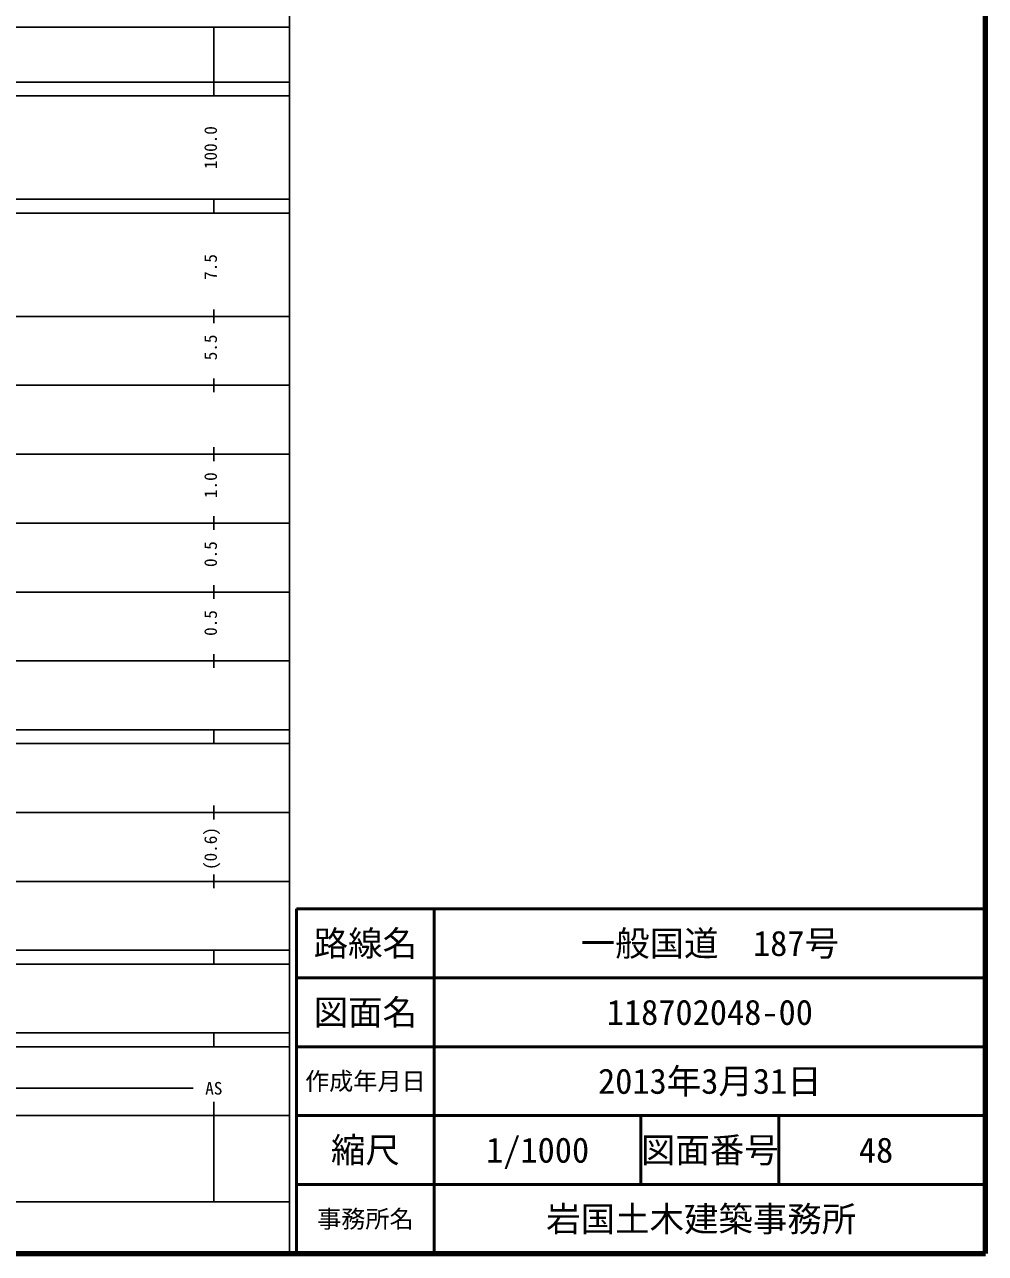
# Model space of a CAD drawing. Units: millimetres on the paper, enlarged 1000 times. Extents: x 73002 to 713002, y 433 to 360433.
# Drawn here: x 573536 to 713002, y 433 to 178790 of the extents above; entities that cross this region are included whole.
import ezdxf
from ezdxf.enums import TextEntityAlignment as Align

# ---------------------------------------------------------------- set-up
doc = ezdxf.new("R2010")
doc.units = ezdxf.units.MM
doc.header["$LTSCALE"] = 1000
for name, color, linetype, lineweight in [('M-TTL', 2, 'Continuous', 140), ('M-TTL-BAND', 7, 'Continuous', 25), ('M-TTL-FRAM', 2, 'Continuous', 50), ('M-TTL-LINE', 7, 'Continuous', 50)]:
    doc.layers.add(name, color=color, linetype=linetype, lineweight=lineweight)
doc.layers.add('M-TTL-TXT', color=7, linetype='Continuous')
doc.styles.add('ＭＳ ゴシック', font='')
doc.styles.get('ＭＳ ゴシック').set_extended_font_data('MS Gothic')

msp = doc.modelspace()

# ---------------------------------------------------------------- linework, layer by layer
at = {"layer": 'M-TTL'}
for p, q in [((713002, 433), (713002, 360433)), ((73002, 433), (713002, 433))]:
    msp.add_line(p, q, dxfattribs=at)
at = {"layer": 'M-TTL-BAND'}
for p, q in [((612002, 433), (612002, 350433)), ((101002, 178433), (612002, 178433)), ((601002, 168433), (601002, 178433)), ((73002, 170433), (612002, 170433)), ((73002, 168433), (612002, 168433)), ((73002, 153433), (612002, 153433)), ((601002, 151433), (601002, 153433)), ((73002, 151433), (612002, 151433)), ((601002, 135433), (601002, 137433)), ((73002, 136433), (612002, 136433)), ((601002, 125433), (601002, 127433)), ((79002, 126433), (612002, 126433)), ((85002, 116433), (612002, 116433)), ((601002, 115433), (601002, 117433)), ((601002, 105433), (601002, 107433)), ((79002, 106433), (612002, 106433)), ((85002, 96433), (612002, 96433)), ((601002, 95433), (601002, 97433)), ((601002, 85433), (601002, 87433)), ((89752, 86433), (612002, 86433)), ((89752, 76433), (612002, 76433)), ((601002, 74433), (601002, 76433)), ((73002, 74433), (612002, 74433)), ((82002, 64433), (612002, 64433)), ((601002, 63433), (601002, 65433)), ((601002, 53433), (601002, 55433)), ((73002, 54433), (612002, 54433)), ((73002, 44433), (612002, 44433)), ((601002, 42433), (601002, 44433)), ((88252, 42433), (612002, 42433)), ((88252, 32433), (612002, 32433)), ((601002, 30433), (601002, 32433)), ((73002, 30433), (612002, 30433)), ((104002, 24433), (598002, 24433)), ((601002, 7933), (601002, 22433)), ((73002, 20433), (612002, 20433)), ((101002, 7933), (612002, 7933))]:
    msp.add_line(p, q, dxfattribs=at)
at = {"layer": 'M-TTL-FRAM'}
for p, q in [((713002, 50433), (613002, 50433)), ((613002, 50433), (613002, 433))]:
    msp.add_line(p, q, dxfattribs=at)
at = {"layer": 'M-TTL-LINE'}
for p, q in [((633002, 50433), (633002, 433)), ((713002, 40433), (613002, 40433)), ((713002, 30433), (613002, 30433)), ((713002, 20433), (613002, 20433)), ((663002, 20433), (663002, 17933)), ((683002, 20433), (683002, 17933)), ((663002, 17933), (663002, 12933)), ((683002, 17933), (683002, 12933)), ((663002, 12933), (663002, 10433)), ((683002, 12933), (683002, 10433)), ((713002, 10433), (613002, 10433))]:
    msp.add_line(p, q, dxfattribs=at)

# ---------------------------------------------------------------- texts
at = {"layer": 'M-TTL-BAND', "style": 'ＭＳ ゴシック'}
for s, p in [('100.0', (602002, 160933)), ('7.5', (602002, 143607)), ('5.5', (602002, 131933)), ('1.0', (602002, 111933)), ('0.5', (602002, 101933)), ('0.5', (602002, 91933)), ('(0.6)', (602002, 59197))]:
    msp.add_text(s, height=1833, rotation=90, dxfattribs=at).set_placement(p, align=Align.BOTTOM_CENTER)
msp.add_text('AS', height=1833, dxfattribs=at).set_placement((601002, 22933), align=Align.BOTTOM_CENTER)
at = {"layer": 'M-TTL-TXT', "style": 'ＭＳ ゴシック'}
for s, height, p in [('路線名', 3666, (623002, 45433)), ('路線名', 3666, (623002, 45433)), ('一般国道\u3000187号', 3666, (673002, 45433)), ('図面名', 3666, (623002, 35433)), ('図面名', 3666, (623002, 35433)), ('118702048-00', 3666, (673002, 35433)), ('作成年月日', 2566, (623002, 25433)), ('作成年月日', 2566, (623002, 25433)), ('2013年3月31日', 3666, (673002, 25433)), ('縮尺', 3666, (623002, 15433)), ('縮尺', 3666, (623002, 15433)), ('1/1000', 3666, (648002, 15433)), ('図面番号', 3666, (673002, 15433)), ('図面番号', 3666, (673002, 15433)), ('48', 3666, (697127, 15433)), ('岩国土木建築事務所 ', 3666, (673002, 5433)), ('事務所名', 2566, (623002, 5433)), ('事務所名', 2566, (623002, 5433))]:
    msp.add_text(s, height=height, dxfattribs=at).set_placement(p, align=Align.MIDDLE_CENTER)

doc.saveas('drawing.dxf')
